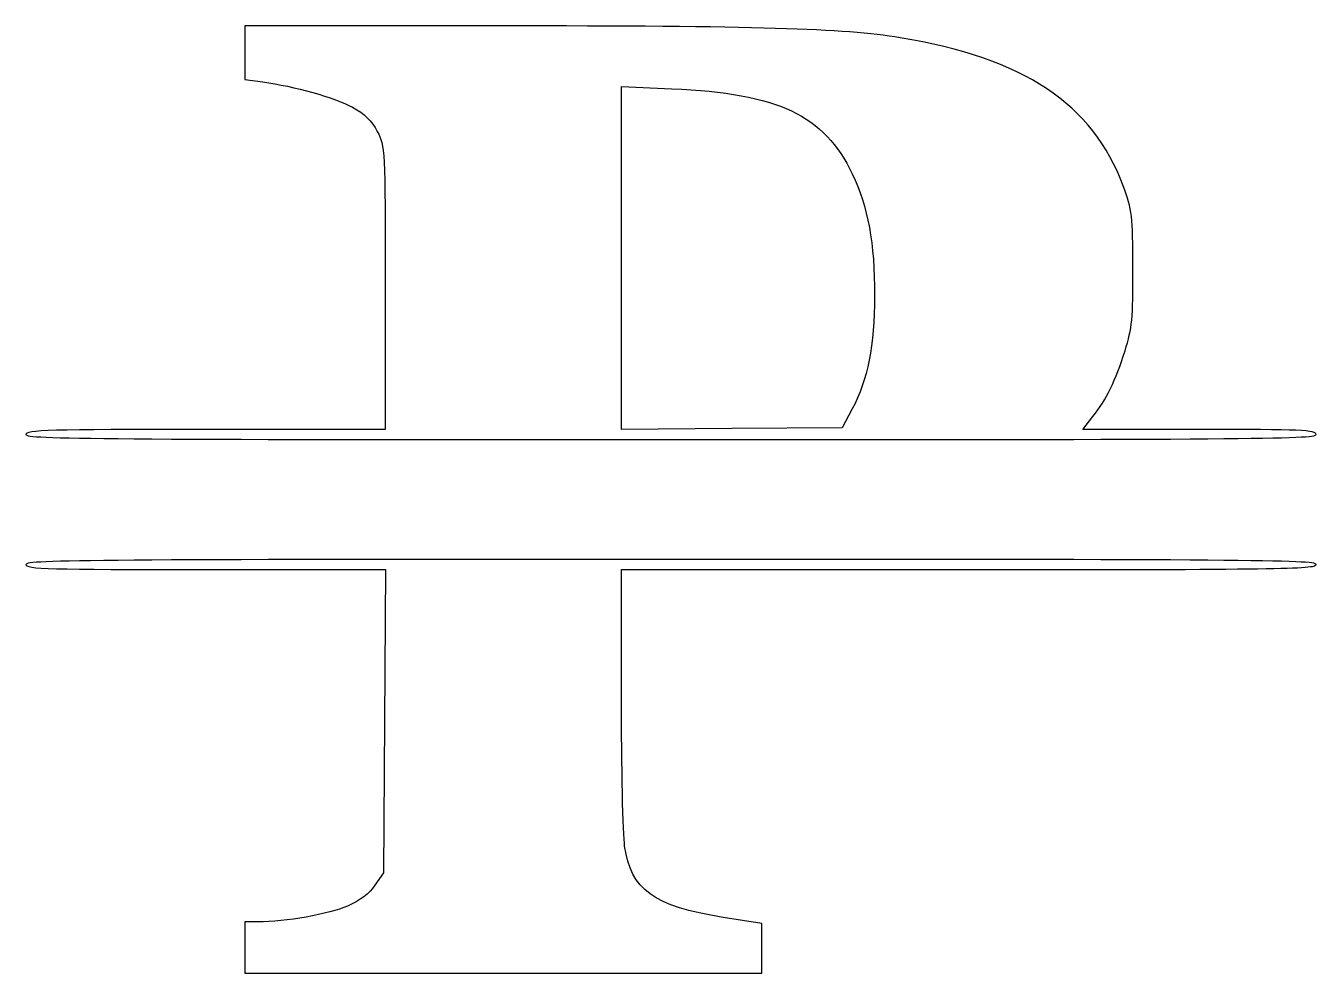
# Model space of a CAD drawing. Header units: centimetres. Extents: x -5.16 to 4.82, y -3.8 to 3.53.
import ezdxf

# ---------------------------------------------------------------- set-up
doc = ezdxf.new("R2010")
doc.units = ezdxf.units.CM
doc.header["$MEASUREMENT"] = 0
doc.layers.add('Layer 1', color=7, linetype='Continuous')

msp = doc.modelspace()

# ---------------------------------------------------------------- linework, layer by layer
at = {"layer": 'Layer 1'}
for points, knots in [([(-5.15691, 0.36672), (-5.15691, 0.40149), (-4.98493, 0.40641), (-3.76785, 0.40641), (-3.76785, 0.40641), (-3.76785, 0.40641), (-2.37879, 0.40641), (-2.37879, 0.40641), (-2.37879, 0.40641), (-2.37879, 0.40641), (-2.37879, 1.50027), (-2.37879, 1.50027), (-2.37879, 1.50027), (-2.37879, 2.5924), (-2.3789, 2.59431), (-2.44002, 2.71074), (-2.44002, 2.71074), (-2.48381, 2.79413), (-2.53828, 2.84758), (-2.63124, 2.89837), (-2.63124, 2.89837), (-2.76675, 2.9724), (-3.08624, 3.06241), (-3.32467, 3.09373), (-3.32467, 3.09373), (-3.32467, 3.09373), (-3.46358, 3.11198), (-3.46358, 3.11198), (-3.46358, 3.11198), (-3.46358, 3.11198), (-3.46358, 3.32024), (-3.46358, 3.32024), (-3.46358, 3.32024), (-3.46358, 3.32024), (-3.46358, 3.5285), (-3.46358, 3.5285), (-3.46358, 3.5285), (-3.46358, 3.5285), (-1.51228, 3.52784), (-1.51228, 3.52784), (-1.51228, 3.52784), (0.51609, 3.52716), (1.15607, 3.50826), (1.60319, 3.43584), (1.60319, 3.43584), (2.55388, 3.28186), (3.09379, 2.92293), (3.3253, 2.29098), (3.3253, 2.29098), (3.396, 2.09798), (3.40026, 2.06205), (3.40128, 1.64996), (3.40128, 1.64996), (3.40224, 1.26364), (3.3952, 1.1906), (3.34015, 1.01528), (3.34015, 1.01528), (3.26629, 0.78004), (3.1984, 0.64041), (3.09234, 0.50564), (3.09234, 0.50564), (3.09234, 0.50564), (3.01426, 0.40642), (3.01426, 0.40642), (3.01426, 0.40642), (3.01426, 0.40642), (3.91607, 0.40642), (3.91607, 0.40642), (3.91607, 0.40642), (4.70004, 0.40642), (4.81788, 0.40123), (4.81788, 0.36673), (4.81788, 0.36673), (4.81788, 0.33159), (4.24609, 0.32704), (-0.16952, 0.32704), (-0.16952, 0.32704), (-4.58512, 0.32704), (-5.15692, 0.33159), (-5.15692, 0.36673), (-5.15692, 0.36673), (-5.15692, 0.36673), (-5.15691, 0.36672), (-5.15691, 0.36672)], [0, 0, 0, 0, 0.0454545, 0.0454545, 0.0454545, 0.0454545, 0.0909091, 0.0909091, 0.0909091, 0.0909091, 0.1363636, 0.1363636, 0.1363636, 0.1363636, 0.1818182, 0.1818182, 0.1818182, 0.1818182, 0.2272727, 0.2272727, 0.2272727, 0.2272727, 0.2727273, 0.2727273, 0.2727273, 0.2727273, 0.3181818, 0.3181818, 0.3181818, 0.3181818, 0.3636364, 0.3636364, 0.3636364, 0.3636364, 0.4090909, 0.4090909, 0.4090909, 0.4090909, 0.4545455, 0.4545455, 0.4545455, 0.4545455, 0.5, 0.5, 0.5, 0.5, 0.5454545, 0.5454545, 0.5454545, 0.5454545, 0.5909091, 0.5909091, 0.5909091, 0.5909091, 0.6363636, 0.6363636, 0.6363636, 0.6363636, 0.6818182, 0.6818182, 0.6818182, 0.6818182, 0.7272727, 0.7272727, 0.7272727, 0.7272727, 0.7727273, 0.7727273, 0.7727273, 0.7727273, 0.8181818, 0.8181818, 0.8181818, 0.8181818, 0.8636364, 0.8636364, 0.8636364, 0.8636364, 0.9090909, 0.9090909, 0.9090909, 0.9090909, 1, 1, 1, 1]), ([(1.23138, 0.56514), (1.35155, 0.7894), (1.40432, 1.05544), (1.40455, 1.43828), (1.40455, 1.43828), (1.40479, 1.84751), (1.35313, 2.12911), (1.23133, 2.38234), (1.23133, 2.38234), (1.01115, 2.8401), (0.66449, 3.00413), (-0.1629, 3.04203), (-0.1629, 3.04203), (-0.1629, 3.04203), (-0.55316, 3.05991), (-0.55316, 3.05991), (-0.55316, 3.05991), (-0.55316, 3.05991), (-0.55316, 1.7328), (-0.55316, 1.7328), (-0.55316, 1.7328), (-0.55316, 1.7328), (-0.55316, 0.40569), (-0.55316, 0.40569), (-0.55316, 0.40569), (-0.55316, 0.40569), (0.30012, 0.41267), (0.30012, 0.41267), (0.30012, 0.41267), (0.30012, 0.41267), (1.1534, 0.41965), (1.1534, 0.41965), (1.1534, 0.41965), (1.1534, 0.41965), (1.23137, 0.56516), (1.23137, 0.56516), (1.23137, 0.56516), (1.23137, 0.56516), (1.23138, 0.56514), (1.23138, 0.56514)], [0, 0, 0, 0, 0.0909091, 0.0909091, 0.0909091, 0.0909091, 0.1818182, 0.1818182, 0.1818182, 0.1818182, 0.2727273, 0.2727273, 0.2727273, 0.2727273, 0.3636364, 0.3636364, 0.3636364, 0.3636364, 0.4545455, 0.4545455, 0.4545455, 0.4545455, 0.5454545, 0.5454545, 0.5454545, 0.5454545, 0.6363636, 0.6363636, 0.6363636, 0.6363636, 0.7272727, 0.7272727, 0.7272727, 0.7272727, 0.8181818, 0.8181818, 0.8181818, 0.8181818, 1, 1, 1, 1]), ([(-3.46358, -3.60203), (-3.46358, -3.60203), (-3.46358, -3.40359), (-3.46358, -3.40359), (-3.46358, -3.40359), (-3.46358, -3.40359), (-3.36195, -3.40359), (-3.36195, -3.40359), (-3.36195, -3.40359), (-3.15158, -3.40359), (-2.8102, -3.34327), (-2.66983, -3.28129), (-2.66983, -3.28129), (-2.57333, -3.23868), (-2.50203, -3.18451), (-2.45816, -3.12046), (-2.45816, -3.12046), (-2.45816, -3.12046), (-2.39201, -3.02388), (-2.39201, -3.02388), (-2.39201, -3.02388), (-2.39201, -3.02388), (-2.3846, -1.85113), (-2.3846, -1.85113), (-2.3846, -1.85113), (-2.3846, -1.85113), (-2.37719, -0.67838), (-2.37719, -0.67838), (-2.37719, -0.67838), (-2.37719, -0.67838), (-3.76704, -0.67838), (-3.76704, -0.67838), (-3.76704, -0.67838), (-4.98483, -0.67838), (-5.15689, -0.67347), (-5.15689, -0.63869), (-5.15689, -0.63869), (-5.15689, -0.60355), (-4.5851, -0.599), (-0.16949, -0.599), (-0.16949, -0.599), (4.24611, -0.599), (4.81791, -0.60355), (4.81791, -0.63869), (4.81791, -0.63869), (4.81791, -0.67371), (4.50188, -0.67838), (2.13239, -0.67838), (2.13239, -0.67838), (2.13239, -0.67838), (-0.55313, -0.67838), (-0.55313, -0.67838), (-0.55313, -0.67838), (-0.55313, -0.67838), (-0.5526, -1.66395), (-0.5526, -1.66395), (-0.5526, -1.66395), (-0.55231, -2.20602), (-0.54112, -2.72523), (-0.52774, -2.81777), (-0.52774, -2.81777), (-0.47904, -3.15464), (-0.30285, -3.28209), (0.23398, -3.36876), (0.23398, -3.36876), (0.23398, -3.36876), (0.5316, -3.41681), (0.5316, -3.41681), (0.5316, -3.41681), (0.5316, -3.41681), (0.53163, -3.60863), (0.53163, -3.60863), (0.53163, -3.60863), (0.53163, -3.60863), (0.53166, -3.80045), (0.53166, -3.80045), (0.53166, -3.80045), (0.53166, -3.80045), (-1.46594, -3.80045), (-1.46594, -3.80045), (-1.46594, -3.80045), (-1.46594, -3.80045), (-3.46354, -3.80045), (-3.46354, -3.80045), (-3.46354, -3.80045), (-3.46354, -3.80045), (-3.46354, -3.60201), (-3.46354, -3.60201), (-3.46354, -3.60201), (-3.46354, -3.60201), (-3.46358, -3.60203), (-3.46358, -3.60203)], [0, 0, 0, 0, 0.0416667, 0.0416667, 0.0416667, 0.0416667, 0.0833333, 0.0833333, 0.0833333, 0.0833333, 0.125, 0.125, 0.125, 0.125, 0.1666667, 0.1666667, 0.1666667, 0.1666667, 0.2083333, 0.2083333, 0.2083333, 0.2083333, 0.25, 0.25, 0.25, 0.25, 0.2916667, 0.2916667, 0.2916667, 0.2916667, 0.3333333, 0.3333333, 0.3333333, 0.3333333, 0.375, 0.375, 0.375, 0.375, 0.4166667, 0.4166667, 0.4166667, 0.4166667, 0.4583333, 0.4583333, 0.4583333, 0.4583333, 0.5, 0.5, 0.5, 0.5, 0.5416667, 0.5416667, 0.5416667, 0.5416667, 0.5833333, 0.5833333, 0.5833333, 0.5833333, 0.625, 0.625, 0.625, 0.625, 0.6666667, 0.6666667, 0.6666667, 0.6666667, 0.7083333, 0.7083333, 0.7083333, 0.7083333, 0.75, 0.75, 0.75, 0.75, 0.7916667, 0.7916667, 0.7916667, 0.7916667, 0.8333333, 0.8333333, 0.8333333, 0.8333333, 0.875, 0.875, 0.875, 0.875, 0.9166667, 0.9166667, 0.9166667, 0.9166667, 1, 1, 1, 1])]:
    msp.add_open_spline(points, degree=3, knots=knots, dxfattribs=at)

doc.saveas('drawing.dxf')
